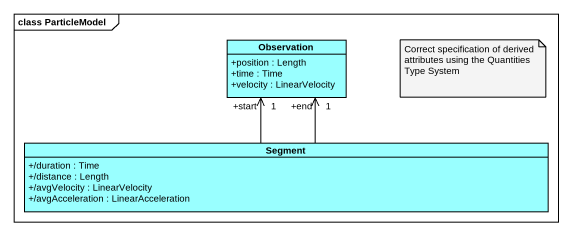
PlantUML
@startuml
mainframe class ParticleModel
hide circle
hide empty members
skinparam classAttributeIconSize 0
class Observation #99FFFF {
  +position : Length
  +time : Time
  +velocity : LinearVelocity
}
class Segment #99FFFF {
  +/duration : Time
  +/distance : Length
  +/avgVelocity : LinearVelocity
  +/avgAcceleration : LinearAcceleration
}
Segment -up-> "+start\n1" Observation
Segment -up-> "+end\n1" Observation
note as N1
  Correct specification of derived attributes using the Quantities Type System
end note
@enduml
